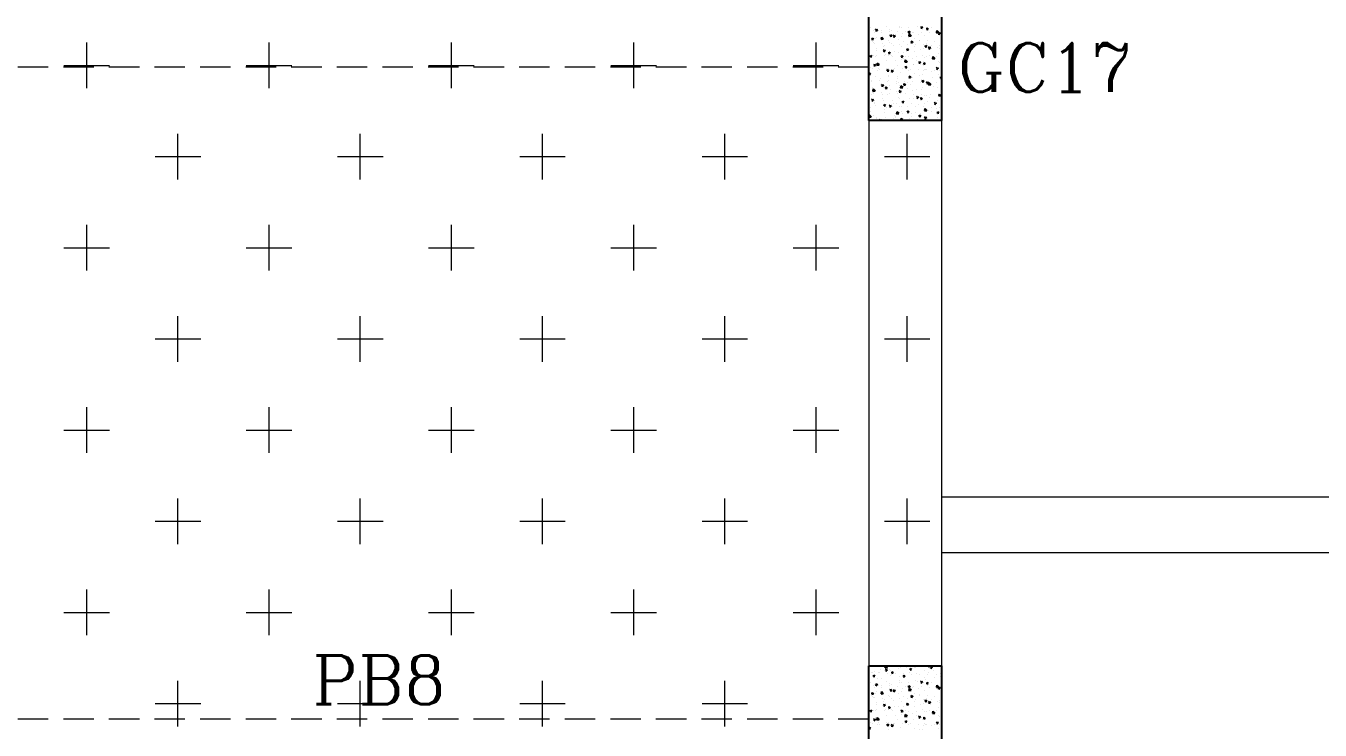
# Model space of a CAD drawing. Header units: millimetres. Extents: x 331487 to 517269, y 198509 to 399936.
# Drawn here: x 411128 to 416452, y 389109 to 392006 of the extents above; entities that cross this region are included whole.
import ezdxf

# ---------------------------------------------------------------- set-up
doc = ezdxf.new("R2010")
doc.units = ezdxf.units.MM
doc.header["$MEASUREMENT"] = 0
doc.linetypes.add('DASHED2', pattern=[0.375, 0.25, -0.125])
doc.layers.add('BEAM', color=1, linetype='Continuous', lineweight=5)
doc.layers.add('COLUMN', color=6, linetype='Continuous')
doc.styles.add('RC', font='romanc.shx', dxfattribs={"height": 200})

msp = doc.modelspace()

# ---------------------------------------------------------------- linework, layer by layer
at = {"layer": 'BEAM', "color": 253, "linetype": 'Continuous', "ltscale": 750}
for p, q in [((411378.6, 391836.5), (411378.6, 391937)), ((412128.6, 391836.5), (412128.6, 391937)), ((412878.6, 391836.5), (412878.6, 391937)), ((413628.6, 391836.5), (413628.6, 391937)), ((414378.6, 391836.5), (414378.6, 391937)), ((411284.8, 391843.2), (411472.3, 391843.2)), ((412034.8, 391843.2), (412222.3, 391843.2)), ((412784.8, 391843.2), (412972.3, 391843.2)), ((413534.8, 391843.2), (413722.3, 391843.2)), ((414284.8, 391843.2), (414472.3, 391843.2)), ((411378.6, 391749.5), (411378.6, 391836.5)), ((412128.6, 391749.5), (412128.6, 391836.5)), ((412878.6, 391749.5), (412878.6, 391836.5)), ((413628.6, 391749.5), (413628.6, 391836.5)), ((414378.6, 391749.5), (414378.6, 391836.5)), ((411753.6, 391374.5), (411753.6, 391562)), ((412503.6, 391374.5), (412503.6, 391562)), ((413253.6, 391374.5), (413253.6, 391562)), ((414003.6, 391374.5), (414003.6, 391562)), ((414753.6, 391374.5), (414753.6, 391562)), ((411659.8, 391468.2), (411847.3, 391468.2)), ((412409.8, 391468.2), (412597.3, 391468.2)), ((413159.8, 391468.2), (413347.3, 391468.2)), ((413909.8, 391468.2), (414097.3, 391468.2)), ((414659.8, 391468.2), (414847.3, 391468.2)), ((411378.6, 390999.5), (411378.6, 391187)), ((412128.6, 390999.5), (412128.6, 391187)), ((412878.6, 390999.5), (412878.6, 391187)), ((413628.6, 390999.5), (413628.6, 391187)), ((414378.6, 390999.5), (414378.6, 391187)), ((411284.8, 391093.2), (411472.3, 391093.2)), ((412034.8, 391093.2), (412222.3, 391093.2)), ((412784.8, 391093.2), (412972.3, 391093.2)), ((413534.8, 391093.2), (413722.3, 391093.2)), ((414284.8, 391093.2), (414472.3, 391093.2)), ((411753.6, 390624.5), (411753.6, 390812)), ((412503.6, 390624.5), (412503.6, 390812)), ((413253.6, 390624.5), (413253.6, 390812)), ((414003.6, 390624.5), (414003.6, 390812)), ((414753.6, 390624.5), (414753.6, 390812)), ((411659.8, 390718.2), (411847.3, 390718.2)), ((412409.8, 390718.2), (412597.3, 390718.2)), ((413159.8, 390718.2), (413347.3, 390718.2)), ((413909.8, 390718.2), (414097.3, 390718.2)), ((414659.8, 390718.2), (414847.3, 390718.2)), ((411378.6, 390249.5), (411378.6, 390437)), ((412128.6, 390249.5), (412128.6, 390437)), ((412878.6, 390249.5), (412878.6, 390437)), ((413628.6, 390249.5), (413628.6, 390437)), ((414378.6, 390249.5), (414378.6, 390437)), ((411284.8, 390343.2), (411472.3, 390343.2)), ((412034.8, 390343.2), (412222.3, 390343.2)), ((412784.8, 390343.2), (412972.3, 390343.2)), ((413534.8, 390343.2), (413722.3, 390343.2)), ((414284.8, 390343.2), (414472.3, 390343.2)), ((411753.6, 389874.5), (411753.6, 390062)), ((412503.6, 389874.5), (412503.6, 390062)), ((413253.6, 389874.5), (413253.6, 390062)), ((414003.6, 389874.5), (414003.6, 390062)), ((414753.6, 389874.5), (414753.6, 390062)), ((411659.8, 389968.2), (411847.3, 389968.2)), ((412409.8, 389968.2), (412597.3, 389968.2)), ((413159.8, 389968.2), (413347.3, 389968.2)), ((413909.8, 389968.2), (414097.3, 389968.2)), ((414659.8, 389968.2), (414847.3, 389968.2)), ((411378.6, 389499.5), (411378.6, 389687)), ((412128.6, 389499.5), (412128.6, 389687)), ((412878.6, 389499.5), (412878.6, 389687)), ((413628.6, 389499.5), (413628.6, 389687)), ((414378.6, 389499.5), (414378.6, 389687)), ((411284.8, 389593.2), (411472.3, 389593.2)), ((412034.8, 389593.2), (412222.3, 389593.2)), ((412784.8, 389593.2), (412972.3, 389593.2)), ((413534.8, 389593.2), (413722.3, 389593.2)), ((414284.8, 389593.2), (414472.3, 389593.2)), ((411753.6, 389154), (411753.6, 389312)), ((412503.6, 389154), (412503.6, 389312)), ((413253.6, 389154), (413253.6, 389312)), ((414003.6, 389154), (414003.6, 389312)), ((411659.8, 389218.2), (411847.3, 389218.2)), ((412409.8, 389218.2), (412597.3, 389218.2)), ((413159.8, 389218.2), (413347.3, 389218.2)), ((413909.8, 389218.2), (414097.3, 389218.2)), ((411753.6, 389124.5), (411753.6, 389154)), ((412503.6, 389124.5), (412503.6, 389154)), ((413253.6, 389124.5), (413253.6, 389154)), ((414003.6, 389124.5), (414003.6, 389154))]:
    msp.add_line(p, q, dxfattribs=at)
at = {"layer": 'BEAM', "linetype": 'DASHED2', "ltscale": 500}
for p, q in [((414595.1, 391836.5), (409754.4, 391836.5)), ((414595.1, 389154), (410400.1, 389154))]:
    msp.add_line(p, q, dxfattribs=at)
at = {"layer": 'BEAM', "ltscale": 750}
for p, q in [((414595.1, 391616.5), (414595.1, 389224)), ((414895.1, 391616.5), (414895.1, 389224)), ((414895.1, 390069), (419950.1, 390069)), ((414895.1, 389839), (419950.1, 389839))]:
    msp.add_line(p, q, dxfattribs=at)
at = {"layer": 'COLUMN'}
for p, q in [((414595.1, 391616.5), (414595.1, 392066.5)), ((414895.1, 392066.5), (414895.1, 391616.5)), ((414895.1, 391616.5), (414595.1, 391616.5)), ((414595.1, 388924), (414595.1, 389374)), ((414595.1, 389374), (414895.1, 389374)), ((414895.1, 389374), (414895.1, 388924))]:
    msp.add_line(p, q, dxfattribs=at)
at = {"layer": 'COLUMN', "color": 2, "linetype": 'Continuous'}
for p, q in [((414668.7, 392002.5), (414668.7, 392002.5)), ((414721.8, 392004.9), (414721.8, 392004.9)), ((414795.3, 392002.2), (414795.3, 392002.2)), ((414812.5, 392003.1), (414809.1, 391998.1)), ((414812.5, 392003.1), (414815.2, 391996.1)), ((414601.7, 391998.7), (414601.7, 391998.7)), ((414609.1, 391955.9), (414608.5, 391950)), ((414608.5, 391950), (414614.8, 391951.1)), ((414609.1, 391955.9), (414614.8, 391951.1)), ((414613.4, 391986.2), (414613.4, 391986.2)), ((414617.6, 391990.9), (414617.6, 391990.9)), ((414618.5, 391977), (414618.5, 391977)), ((414621.8, 391952), (414621.8, 391952)), ((414627.2, 391992.1), (414623.8, 391987.1)), ((414623.8, 391987.1), (414629.9, 391985.1)), ((414627.2, 391992.1), (414629.9, 391985.1)), ((414628.8, 391958.6), (414628.8, 391958.6)), ((414647.3, 391959.9), (414645.9, 391951)), ((414645.9, 391951), (414655.4, 391952.1)), ((414646.7, 391985), (414646.7, 391985)), ((414646.7, 391978.5), (414646.7, 391978.5)), ((414647.3, 391959.9), (414655.4, 391952.1)), ((414657.9, 391950.7), (414657.9, 391950.7)), ((414680, 391983.7), (414680, 391983.7)), ((414682.1, 391992.5), (414682.1, 391992.5)), ((414684.3, 391969.8), (414683.8, 391963.8)), ((414683.8, 391963.8), (414690, 391965)), ((414684.3, 391969.8), (414690, 391965)), ((414689, 391987.5), (414689, 391987.5)), ((414699.7, 391967.8), (414696.4, 391962.8)), ((414696.4, 391962.8), (414702.4, 391960.8)), ((414699.7, 391967.8), (414702.4, 391960.8)), ((414713.3, 391982.5), (414713.3, 391982.5)), ((414719.5, 391951.5), (414719.5, 391951.5)), ((414723.5, 391999.1), (414723.5, 391999.1)), ((414728.3, 391998.4), (414728.3, 391998.4)), ((414728.5, 391961.2), (414728.5, 391961.2)), ((414732.9, 391972.6), (414732.9, 391972.6)), ((414746.6, 391981.3), (414746.6, 391981.3)), ((414759.5, 391983.7), (414759, 391977.7)), ((414759, 391977.7), (414765.2, 391978.9)), ((414759.5, 391983.7), (414765.2, 391978.9)), ((414759.6, 391997.8), (414759.6, 391997.8)), ((414761.2, 391973.1), (414759.8, 391964.2)), ((414759.8, 391964.2), (414769.3, 391965.3)), ((414761.2, 391973.1), (414769.4, 391965.3)), ((414762.9, 391972.8), (414762.9, 391972.8)), ((414773.4, 391978.3), (414773.4, 391978.3)), ((414779.9, 391980.1), (414779.9, 391980.1)), ((414784, 391953.1), (414784, 391953.1)), ((414799.1, 391971.5), (414799.1, 391971.5)), ((414809.1, 391998.2), (414815.2, 391996.1)), ((414813.2, 391978.9), (414813.2, 391978.9)), ((414823.7, 391965.5), (414823.7, 391965.5)), ((414834.7, 391997.6), (414834.2, 391991.6)), ((414834.2, 391991.6), (414840.5, 391992.7)), ((414834.7, 391997.6), (414840.5, 391992.7)), ((414837.1, 391986.6), (414837.1, 391986.6)), ((414846.5, 391977.7), (414846.5, 391977.7)), ((414855, 391998.1), (414855, 391998.1)), ((414869.6, 391982.1), (414869.6, 391982.1)), ((414875.2, 391986.4), (414873.8, 391977.5)), ((414873.8, 391977.5), (414883.3, 391978.6)), ((414875.2, 391986.4), (414883.3, 391978.6)), ((414879.7, 391976.4), (414879.7, 391976.4)), ((414885, 391978.8), (414881.6, 391973.8)), ((414881.6, 391973.8), (414887.7, 391971.8)), ((414885, 391978.8), (414887.7, 391971.8)), ((414888.2, 391967.1), (414888.2, 391967.1)), ((414611.7, 391940.4), (414611.7, 391940.4)), ((414615.3, 391937.5), (414615.3, 391937.5)), ((414620.5, 391934.8), (414620.5, 391934.8)), ((414626.5, 391905.2), (414626.5, 391905.2)), ((414626.7, 391914.1), (414626.7, 391914.1)), ((414653.8, 391933.6), (414653.8, 391933.6)), ((414659.4, 391908.1), (414656.1, 391903.1)), ((414656.1, 391903.1), (414662.1, 391901.1)), ((414656.7, 391920.2), (414656.7, 391920.2)), ((414659.4, 391908.1), (414662.1, 391901.1)), ((414661.2, 391925.7), (414661.2, 391925.7)), ((414678, 391898.1), (414677.5, 391892.1)), ((414678, 391898.1), (414683.8, 391893.3)), ((414678.7, 391944.2), (414678.7, 391944.2)), ((414679.9, 391939.1), (414679.9, 391939.1)), ((414687, 391932.4), (414687, 391932.4)), ((414697.3, 391924.4), (414697.3, 391924.4)), ((414700.6, 391899.4), (414700.6, 391899.4)), ((414717.3, 391898.1), (414717.3, 391898.1)), ((414720.3, 391931.2), (414720.3, 391931.2)), ((414730.7, 391919.2), (414730.7, 391919.2)), ((414736.8, 391898.1), (414736.8, 391898.1)), ((414738.4, 391940.1), (414738.4, 391940.1)), ((414753.2, 391912), (414752.7, 391906)), ((414752.7, 391906), (414759, 391907.1)), ((414753.2, 391912), (414759, 391907.1)), ((414753.6, 391930), (414753.6, 391930)), ((414767.9, 391934.9), (414767.9, 391934.9)), ((414772.2, 391943.4), (414768.9, 391938.5)), ((414768.9, 391938.5), (414774.9, 391936.4)), ((414772.2, 391943.4), (414774.9, 391936.4)), ((414781.8, 391899.7), (414781.8, 391899.7)), ((414783.4, 391919.9), (414783.4, 391919.9)), ((414786.9, 391928.8), (414786.9, 391928.8)), ((414802.4, 391946.5), (414802.4, 391946.5)), ((414805.3, 391943.9), (414805.3, 391943.9)), ((414807.3, 391908.6), (414807.3, 391908.6)), ((414820.2, 391927.5), (414820.2, 391927.5)), ((414821.4, 391912.1), (414821.4, 391912.1)), ((414828.4, 391925.8), (414827.9, 391919.9)), ((414827.9, 391919.9), (414834.2, 391921)), ((414828.4, 391925.8), (414834.2, 391921)), ((414834.9, 391933.2), (414834.9, 391933.2)), ((414838.5, 391945.2), (414838.5, 391945.2)), ((414844.7, 391919.1), (414841.4, 391914.1)), ((414841.4, 391914.1), (414847.4, 391912.1)), ((414841.8, 391920.2), (414841.8, 391920.2)), ((414844.7, 391919.1), (414847.4, 391912.1)), ((414853.5, 391926.3), (414853.5, 391926.3)), ((414865, 391939.8), (414865, 391939.8)), ((414877.9, 391918.9), (414877.9, 391918.9)), ((414886, 391913.7), (414886, 391913.7)), ((414886.8, 391925.1), (414886.8, 391925.1)), ((414595.6, 391877.2), (414595.6, 391877.2)), ((414598.9, 391852.2), (414598.9, 391852.2)), ((414602.8, 391884.2), (414602.3, 391878.2)), ((414602.3, 391878.2), (414608.5, 391879.4)), ((414602.8, 391884.2), (414608.5, 391879.4)), ((414613.1, 391884.1), (414613.1, 391884.1)), ((414619.2, 391848.4), (414615.8, 391843.4)), ((414615.8, 391843.4), (414621.9, 391841.4)), ((414619.2, 391848.4), (414621.9, 391841.4)), ((414621.7, 391882), (414621.7, 391882)), ((414624.2, 391851.8), (414624.2, 391851.8)), ((414626.9, 391884.3), (414626.9, 391884.3)), ((414630.7, 391853.1), (414629.3, 391844.3)), ((414629.3, 391844.3), (414638.8, 391845.4)), ((414630.7, 391853.1), (414638.8, 391845.3)), ((414635.1, 391850.9), (414635.1, 391850.9)), ((414660.2, 391883.1), (414660.2, 391883.1)), ((414666.2, 391887.8), (414666.2, 391887.8)), ((414666.7, 391861.9), (414666.7, 391861.9)), ((414677.5, 391892.1), (414683.7, 391893.3)), ((414677.6, 391885.7), (414677.6, 391885.7)), ((414688.7, 391885.9), (414688.7, 391885.9)), ((414693.5, 391881.9), (414693.5, 391881.9)), ((414705.6, 391861.5), (414705.6, 391861.5)), ((414715, 391844.7), (414715, 391844.7)), ((414726.7, 391880.7), (414726.7, 391880.7)), ((414728.4, 391865.8), (414728.4, 391865.8)), ((414732, 391883.7), (414728.6, 391878.8)), ((414728.6, 391878.8), (414734.6, 391876.7)), ((414732, 391883.7), (414734.7, 391876.7)), ((414740.1, 391873), (414740.1, 391873)), ((414744.7, 391866.4), (414743.3, 391857.5)), ((414743.3, 391857.5), (414752.8, 391858.6)), ((414744.7, 391866.4), (414752.8, 391858.6)), ((414748.4, 391881.7), (414748.4, 391881.7)), ((414760, 391879.5), (414760, 391879.5)), ((414776.2, 391871.8), (414776.2, 391871.8)), ((414779.5, 391846.7), (414779.5, 391846.7)), ((414779.5, 391846.3), (414779.5, 391846.3)), ((414793.3, 391878.2), (414793.3, 391878.2)), ((414793.4, 391861.6), (414793.4, 391861.6)), ((414804.5, 391859.4), (414801.1, 391854.4)), ((414801.1, 391854.4), (414807.2, 391852.4)), ((414804.5, 391859.4), (414807.2, 391852.4)), ((414815.3, 391885.6), (414815.3, 391885.6)), ((414815.7, 391845.5), (414815.7, 391845.5)), ((414819.2, 391858.7), (414819.2, 391858.7)), ((414822.2, 391854.1), (414821.6, 391848.1)), ((414821.6, 391848.1), (414827.9, 391849.3)), ((414822.2, 391854.1), (414827.9, 391849.3)), ((414826.6, 391877), (414826.6, 391877)), ((414832.6, 391879.8), (414832.6, 391879.8)), ((414846.8, 391882.3), (414846.8, 391882.3)), ((414858.6, 391879.7), (414857.3, 391870.8)), ((414857.3, 391870.8), (414866.8, 391871.9)), ((414858.7, 391879.6), (414866.8, 391871.9)), ((414859.9, 391875.8), (414859.9, 391875.8)), ((414875, 391881.4), (414875, 391881.4)), ((414881.2, 391893.9), (414881.2, 391893.9)), ((414883.7, 391860.4), (414883.7, 391860.4)), ((414886.2, 391856), (414886.2, 391856)), ((414893.2, 391874.6), (414893.2, 391874.6)), ((414596.5, 391812.5), (414596, 391806.5)), ((414596, 391806.5), (414602.3, 391807.7)), ((414596.5, 391812.5), (414602.3, 391807.7)), ((414601.1, 391833.6), (414601.1, 391833.6)), ((414603.9, 391814.3), (414603.9, 391814.3)), ((414610.8, 391830.7), (414610.8, 391830.7)), ((414622, 391798.4), (414622, 391798.4)), ((414631.7, 391823.7), (414631.7, 391823.7)), ((414634.4, 391832.4), (414634.4, 391832.4)), ((414638.3, 391825.9), (414638.3, 391825.9)), ((414667.7, 391831.2), (414667.7, 391831.2)), ((414671.7, 391826.4), (414671.2, 391820.4)), ((414671.2, 391820.4), (414677.5, 391821.5)), ((414671.7, 391826.4), (414677.5, 391821.5)), ((414674.5, 391824.6), (414674.5, 391824.6)), ((414675.3, 391832.3), (414675.3, 391832.3)), ((414676.8, 391803.6), (414676.8, 391803.6)), ((414677.8, 391799.6), (414677.8, 391799.6)), ((414691.7, 391824), (414688.3, 391819.1)), ((414688.3, 391819.1), (414694.4, 391817.1)), ((414691.7, 391824), (414694.4, 391817)), ((414698.7, 391827.6), (414698.7, 391827.6)), ((414700.9, 391830), (414700.9, 391830)), ((414712.7, 391791.3), (414712.7, 391791.3)), ((414713.9, 391798.3), (414713.9, 391798.3)), ((414726.2, 391812.4), (414726.2, 391812.4)), ((414734.2, 391828.7), (414734.2, 391828.7)), ((414745.1, 391835.2), (414745.1, 391835.2)), ((414747, 391840.2), (414746.4, 391834.3)), ((414746.4, 391834.3), (414752.7, 391835.4)), ((414747, 391840.2), (414752.7, 391835.4)), ((414758.4, 391823.4), (414758.4, 391823.4)), ((414764.2, 391799.7), (414760.9, 391794.7)), ((414760.9, 391794.7), (414766.9, 391792.7)), ((414764.2, 391799.7), (414766.9, 391792.7)), ((414767.5, 391827.5), (414767.5, 391827.5)), ((414777.3, 391793), (414777.3, 391793)), ((414784.5, 391808.9), (414784.5, 391808.9)), ((414800.8, 391826.3), (414800.8, 391826.3)), ((414803.4, 391803.3), (414803.4, 391803.3)), ((414816.9, 391805.4), (414816.9, 391805.4)), ((414819, 391820.4), (414819, 391820.4)), ((414825.3, 391827.3), (414825.3, 391827.3)), ((414830.4, 391826.4), (414830.4, 391826.4)), ((414834.1, 391825.1), (414834.1, 391825.1)), ((414855.1, 391819.2), (414855.1, 391819.2)), ((414858.4, 391794.1), (414858.4, 391794.1)), ((414867.4, 391823.9), (414867.4, 391823.9)), ((414877, 391835.1), (414873.6, 391830.1)), ((414873.6, 391830.1), (414879.7, 391828.1)), ((414877, 391835.1), (414879.7, 391828.1)), ((414881.5, 391807), (414881.5, 391807)), ((414885, 391823.1), (414885, 391823.1)), ((414891.1, 391796.3), (414890.6, 391790.3)), ((414890.6, 391790.3), (414895.1, 391791.1)), ((414891.1, 391796.3), (414895.1, 391792.9)), ((414894.5, 391792.9), (414894.5, 391792.9)), ((414595.1, 391736.7), (414596, 391735.9)), ((414595.1, 391735.8), (414596, 391735.9)), ((414608.1, 391782.3), (414608.1, 391782.3)), ((414608.6, 391777.3), (414608.6, 391777.3)), ((414612.2, 391751.2), (414612.2, 391751.2)), ((414614.2, 391746.4), (414612.8, 391737.5)), ((414612.8, 391737.5), (414622.3, 391738.6)), ((414614.2, 391746.4), (414622.3, 391738.6)), ((414619.7, 391745), (414619.7, 391745)), ((414641.4, 391781), (414641.4, 391781)), ((414641.8, 391765.4), (414641.8, 391765.4)), ((414643.3, 391788), (414643.3, 391788)), ((414651.4, 391764.4), (414648.1, 391759.4)), ((414648.1, 391759.4), (414654.1, 391757.4)), ((414651.4, 391764.4), (414654.1, 391757.4)), ((414665.5, 391754.6), (414664.9, 391748.7)), ((414664.9, 391748.7), (414671.2, 391749.8)), ((414665.5, 391754.6), (414671.2, 391749.8)), ((414673.1, 391778.9), (414673.1, 391778.9)), ((414674.7, 391779.8), (414674.7, 391779.8)), ((414682.8, 391761.7), (414682.8, 391761.7)), ((414686.8, 391745.3), (414686.8, 391745.3)), ((414708, 391778.6), (414708, 391778.6)), ((414708.7, 391769.2), (414708.7, 391769.2)), ((414710.5, 391738), (414710.5, 391738)), ((414717.2, 391773.3), (414717.2, 391773.3)), ((414724, 391740), (414720.6, 391735.1)), ((414722.2, 391735.4), (414722.2, 391735.4)), ((414723.9, 391759), (414723.9, 391759)), ((414724, 391740), (414726.6, 391733)), ((414728.1, 391759.7), (414726.7, 391750.8)), ((414726.7, 391750.8), (414736.2, 391751.9)), ((414728.1, 391759.7), (414736.3, 391751.9)), ((414740.1, 391762.5), (414746.4, 391763.7)), ((414740.7, 391768.5), (414740.2, 391762.5)), ((414740.7, 391768.5), (414746.4, 391763.7)), ((414741.3, 391777.4), (414741.3, 391777.4)), ((414753.4, 391772), (414753.4, 391772)), ((414756.7, 391747), (414756.7, 391747)), ((414768.4, 391765.1), (414768.4, 391765.1)), ((414774.6, 391776.2), (414774.6, 391776.2)), ((414775, 391739.6), (414775, 391739.6)), ((414792.8, 391745.7), (414792.8, 391745.7)), ((414807.9, 391775), (414807.9, 391775)), ((414813.4, 391745), (414813.4, 391745)), ((414814.7, 391752), (414814.7, 391752)), ((414815.9, 391782.4), (414815.4, 391776.4)), ((414815.4, 391776.4), (414821.6, 391777.6)), ((414815.9, 391782.4), (414821.6, 391777.6)), ((414823.9, 391782.6), (414823.9, 391782.6)), ((414828.1, 391773.1), (414828.1, 391773.1)), ((414836.7, 391775.4), (414833.4, 391770.4)), ((414833.4, 391770.4), (414839.4, 391768.4)), ((414835.3, 391768.9), (414835.3, 391768.9)), ((414836.7, 391775.4), (414839.4, 391768.4)), ((414842.1, 391772.9), (414840.7, 391764)), ((414840.7, 391764), (414850.2, 391765.1)), ((414841.1, 391773.7), (414841.1, 391773.7)), ((414842.1, 391772.9), (414850.2, 391765.1)), ((414863.4, 391756.3), (414863.4, 391756.3)), ((414874.4, 391772.5), (414874.4, 391772.5)), ((414879.2, 391753.6), (414879.2, 391753.6)), ((414895, 391764.8), (414895, 391764.8)), ((414606.3, 391723.9), (414606.3, 391723.9)), ((414611.2, 391704.7), (414607.8, 391699.7)), ((414607.8, 391699.7), (414613.9, 391697.7)), ((414611.2, 391704.7), (414613.9, 391697.7)), ((414614.5, 391731.7), (414614.5, 391731.7)), ((414615.5, 391726.2), (414615.5, 391726.2)), ((414617.5, 391691.7), (414617.5, 391691.7)), ((414620.5, 391688.3), (414620.5, 391688.3)), ((414647.8, 391730.5), (414647.8, 391730.5)), ((414651.7, 391724.9), (414651.7, 391724.9)), ((414651.8, 391707.1), (414651.8, 391707.1)), ((414654.9, 391699.8), (414654.9, 391699.8)), ((414659.2, 391682.9), (414658.7, 391676.9)), ((414659.2, 391682.9), (414664.9, 391678.1)), ((414670.8, 391725.6), (414670.8, 391725.6)), ((414681.1, 391729.3), (414681.1, 391729.3)), ((414691.1, 391698.6), (414691.1, 391698.6)), ((414696.8, 391687), (414696.8, 391687)), ((414708.2, 391684.6), (414708.2, 391684.6)), ((414714.4, 391728.1), (414714.4, 391728.1)), ((414718.7, 391710.9), (414718.7, 391710.9)), ((414720.6, 391735.1), (414726.6, 391733)), ((414721.7, 391705.7), (414721.7, 391705.7)), ((414734.4, 391696.8), (414733.9, 391690.8)), ((414733.9, 391690.8), (414740.1, 391692)), ((414734.4, 391696.8), (414740.1, 391692)), ((414747.7, 391726.9), (414747.7, 391726.9)), ((414761.7, 391709.1), (414761.7, 391709.1)), ((414772.8, 391686.2), (414772.8, 391686.2)), ((414778.4, 391706.8), (414778.4, 391706.8)), ((414781, 391725.7), (414781, 391725.7)), ((414796.5, 391715.7), (414793.1, 391710.7)), ((414793.1, 391710.7), (414799.2, 391708.7)), ((414796.1, 391720.7), (414796.1, 391720.7)), ((414796.5, 391715.7), (414799.2, 391708.7)), ((414801.1, 391682.8), (414801.1, 391682.8)), ((414809.6, 391710.7), (414809.1, 391704.7)), ((414809.1, 391704.7), (414815.4, 391705.8)), ((414809.6, 391710.7), (414815.4, 391705.8)), ((414812.4, 391698.6), (414812.4, 391698.6)), ((414814.3, 391724.4), (414814.3, 391724.4)), ((414823.4, 391686.7), (414823.4, 391686.7)), ((414825.9, 391719.7), (414825.9, 391719.7)), ((414832.3, 391719.4), (414832.3, 391719.4)), ((414835.6, 391694.4), (414835.6, 391694.4)), ((414845.4, 391710.6), (414845.4, 391710.6)), ((414847.5, 391723.2), (414847.5, 391723.2)), ((414869, 391691.4), (414865.6, 391686.4)), ((414865.6, 391686.4), (414871.7, 391684.4)), ((414869, 391691.4), (414871.7, 391684.4)), ((414871.7, 391693.1), (414871.7, 391693.1)), ((414877, 391700.2), (414877, 391700.2)), ((414880.8, 391722), (414880.8, 391722)), ((414884.8, 391724.5), (414884.3, 391718.6)), ((414884.3, 391718.6), (414890.6, 391719.7)), ((414884.8, 391724.5), (414890.6, 391719.7)), ((414595.8, 391629.7), (414595.8, 391629.7)), ((414597.6, 391639.7), (414596.2, 391630.8)), ((414596.2, 391630.8), (414605.7, 391631.9)), ((414597.6, 391639.7), (414605.7, 391631.9)), ((414602.1, 391652.9), (414602.1, 391652.9)), ((414604, 391670.6), (414604, 391670.6)), ((414615.2, 391638.3), (414615.2, 391638.3)), ((414622, 391679.8), (414622, 391679.8)), ((414655.3, 391678.6), (414655.3, 391678.6)), ((414658.7, 391676.9), (414664.9, 391678.1)), ((414659.9, 391662), (414659.9, 391662)), ((414661.8, 391648.8), (414661.8, 391648.8)), ((414668.6, 391672.2), (414668.6, 391672.2)), ((414683.7, 391680.3), (414680.3, 391675.4)), ((414680.3, 391675.4), (414686.4, 391673.3)), ((414683.7, 391680.3), (414686.4, 391673.3)), ((414688.6, 391677.4), (414688.6, 391677.4)), ((414694.4, 391673.5), (414694.4, 391673.5)), ((414699.4, 391635.7), (414699.4, 391635.7)), ((414706, 391631.2), (414706, 391631.2)), ((414711.6, 391653), (414710.2, 391644.1)), ((414710.2, 391644.1), (414719.7, 391645.2)), ((414711.6, 391652.9), (414719.7, 391645.2)), ((414719.4, 391652.3), (414719.4, 391652.3)), ((414721.9, 391676.2), (414721.9, 391676.2)), ((414728.7, 391652.6), (414728.7, 391652.6)), ((414730.5, 391672.3), (414730.5, 391672.3)), ((414733.8, 391647.2), (414733.8, 391647.2)), ((414752.8, 391651), (414758.9, 391649)), ((414756.2, 391656), (414752.9, 391651)), ((414755.2, 391674.9), (414755.2, 391674.9)), ((414756.2, 391656), (414758.9, 391649)), ((414770, 391646), (414770, 391646)), ((414770.5, 391632.8), (414770.5, 391632.8)), ((414788.4, 391648.5), (414788.4, 391648.5)), ((414788.5, 391673.7), (414788.5, 391673.7)), ((414803.3, 391638.9), (414802.8, 391633)), ((414802.8, 391633), (414809.1, 391634.1)), ((414803.3, 391638.9), (414809.1, 391634.1)), ((414810.2, 391645.2), (414810.2, 391645.2)), ((414821.8, 391672.5), (414821.8, 391672.5)), ((414823.6, 391666.3), (414823.6, 391666.3)), ((414825.5, 391666.2), (414824.2, 391657.3)), ((414824.2, 391657.3), (414833.7, 391658.4)), ((414828.7, 391631.7), (414825.4, 391626.7)), ((414825.6, 391666.2), (414833.7, 391658.4)), ((414828.7, 391631.7), (414831.4, 391624.7)), ((414840.5, 391656.5), (414840.5, 391656.5)), ((414855, 391671.3), (414855, 391671.3)), ((414855.4, 391652.3), (414855.4, 391652.3)), ((414874.7, 391646.8), (414874.7, 391646.8)), ((414875, 391668.1), (414875, 391668.1)), ((414878.6, 391652.8), (414878, 391646.8)), ((414878, 391646.8), (414884.3, 391648)), ((414878.6, 391652.8), (414884.3, 391648)), ((414880, 391630.2), (414880, 391630.2)), ((414888.3, 391670.1), (414888.3, 391670.1)), ((414601.8, 391617.2), (414601.8, 391617.2)), ((414628.8, 391625.1), (414628.8, 391625.1)), ((414629.1, 391628.5), (414629.1, 391628.5)), ((414643.4, 391620.6), (414640.7, 391616.5)), ((414643.4, 391620.6), (414645, 391616.5)), ((414662.4, 391627.2), (414662.4, 391627.2)), ((414666.3, 391618.8), (414666.3, 391618.8)), ((414695.6, 391626), (414695.6, 391626)), ((414706.8, 391628.6), (414706.8, 391628.6)), ((414728.1, 391625.1), (414727.6, 391619.1)), ((414727.6, 391619.1), (414733.9, 391620.2)), ((414728.1, 391625.1), (414733.9, 391620.2)), ((414728.9, 391624.8), (414728.9, 391624.8)), ((414762.2, 391623.6), (414762.2, 391623.6)), ((414773.3, 391620.9), (414773.3, 391620.9)), ((414795.5, 391622.4), (414795.5, 391622.4)), ((414809.4, 391619.7), (414809.4, 391619.7)), ((414825.4, 391626.7), (414831.4, 391624.7)), ((414828.8, 391621.2), (414828.8, 391621.2)), ((414833.4, 391628.3), (414833.4, 391628.3)), ((414862.1, 391619.9), (414862.1, 391619.9)), ((414605.9, 389345.6), (414605.9, 389345.6)), ((414610.1, 389347.7), (414610.1, 389347.7)), ((414619.8, 389351.7), (414619.8, 389351.7)), ((414633.3, 389372.8), (414633.3, 389372.8)), ((414636.7, 389344.4), (414636.7, 389344.4)), ((414639.2, 389344.4), (414639.2, 389344.4)), ((414644.6, 389359.2), (414644.6, 389359.2)), ((414658.7, 389368.3), (414658.7, 389368.3)), ((414663.8, 389374), (414662.4, 389365.2)), ((414662.4, 389365.2), (414671.9, 389366.3)), ((414663.9, 389374), (414672, 389366.3)), ((414667.5, 389359.3), (414664.1, 389354.3)), ((414664.1, 389354.3), (414670.1, 389352.3)), ((414667.5, 389359.3), (414670.1, 389352.3)), ((414672.5, 389343.2), (414672.5, 389343.2)), ((414680.7, 389358), (414680.7, 389358)), ((414684.4, 389353.4), (414684.4, 389353.4)), ((414690.6, 389349), (414690, 389343.1)), ((414690, 389343.1), (414696.3, 389344.2)), ((414690.6, 389349), (414696.3, 389344.2)), ((414705.8, 389342), (414705.8, 389342)), ((414718.3, 389364.2), (414718.3, 389364.2)), ((414724, 389365.8), (414724, 389365.8)), ((414739.1, 389340.8), (414739.1, 389340.8)), ((414751.3, 389368.5), (414751.3, 389368.5)), ((414763.3, 389344.1), (414763.3, 389344.1)), ((414765.2, 389356.9), (414771.5, 389358.1)), ((414765.8, 389362.9), (414765.3, 389356.9)), ((414765.8, 389362.9), (414771.5, 389358.1)), ((414772.4, 389339.5), (414772.4, 389339.5)), ((414785.3, 389368), (414785.3, 389368)), ((414788.6, 389367.4), (414788.6, 389367.4)), ((414790.8, 389342.2), (414790.8, 389342.2)), ((414825.2, 389353.8), (414825.2, 389353.8)), ((414839.4, 389347.5), (414839.4, 389347.5)), ((414840.8, 389374), (414840.5, 389370.8)), ((414840.5, 389370.8), (414846.7, 389372)), ((414844.3, 389374), (414846.7, 389372)), ((414845, 389363.9), (414845, 389363.9)), ((414852.7, 389370.3), (414849.4, 389365.3)), ((414849.4, 389365.3), (414855.4, 389363.3)), ((414852.7, 389370.3), (414855.4, 389363.3)), ((414861.4, 389352.5), (414861.4, 389352.5)), ((414890, 389343.8), (414890, 389343.8)), ((414601.7, 389306.2), (414601.7, 389306.2)), ((414613.4, 389293.7), (414613.4, 389293.7)), ((414615.3, 389335.2), (414614.8, 389329.2)), ((414614.8, 389329.2), (414621.1, 389330.3)), ((414615.3, 389335.2), (414621.1, 389330.3)), ((414617.6, 389298.4), (414617.6, 389298.4)), ((414627.2, 389299.6), (414623.8, 389294.6)), ((414623.8, 389294.6), (414629.9, 389292.6)), ((414627.2, 389299.6), (414629.9, 389292.6)), ((414631, 389319.4), (414631, 389319.4)), ((414646.7, 389292.5), (414646.7, 389292.5)), ((414649.6, 389321.4), (414649.6, 389321.4)), ((414668.7, 389310), (414668.7, 389310)), ((414680, 389291.2), (414680, 389291.2)), ((414682.1, 389300), (414682.1, 389300)), ((414684, 389332.9), (414684, 389332.9)), ((414689, 389295), (414689, 389295)), ((414713.3, 389290), (414713.3, 389290)), ((414720.2, 389331.6), (414720.2, 389331.6)), ((414721.8, 389312.4), (414721.8, 389312.4)), ((414723.5, 389306.6), (414723.5, 389306.6)), ((414728.3, 389305.9), (414728.3, 389305.9)), ((414735.2, 389333.5), (414735.2, 389333.5)), ((414740, 389335), (414736.6, 389330)), ((414736.6, 389330), (414742.7, 389328)), ((414740, 389335), (414742.7, 389328)), ((414746.6, 389288.8), (414746.6, 389288.8)), ((414759.5, 389291.2), (414759, 389285.2)), ((414759, 389285.2), (414765.2, 389286.4)), ((414759.5, 389291.2), (414765.2, 389286.4)), ((414759.6, 389305.3), (414759.6, 389305.3)), ((414779.9, 389287.6), (414779.9, 389287.6)), ((414786.3, 389314), (414786.3, 389314)), ((414795.3, 389309.7), (414795.3, 389309.7)), ((414805.7, 389338.3), (414805.7, 389338.3)), ((414812.5, 389310.6), (414809.1, 389305.6)), ((414809.1, 389305.7), (414815.2, 389303.6)), ((414812.5, 389310.6), (414815.2, 389303.6)), ((414813.2, 389286.4), (414813.2, 389286.4)), ((414826, 389326.4), (414826, 389326.4)), ((414830.2, 389315.9), (414830.2, 389315.9)), ((414834.7, 389305.1), (414834.2, 389299.1)), ((414834.2, 389299.1), (414840.5, 389300.2)), ((414834.7, 389305.1), (414840.5, 389300.2)), ((414837.1, 389294.1), (414837.1, 389294.1)), ((414839, 389337.1), (414839, 389337.1)), ((414855, 389305.6), (414855, 389305.6)), ((414864.6, 389327.4), (414864.6, 389327.4)), ((414869.6, 389289.6), (414869.6, 389289.6)), ((414872.2, 389335.9), (414872.2, 389335.9)), ((414875.2, 389293.9), (414873.8, 389285)), ((414875.2, 389293.9), (414883.3, 389286.1)), ((414885, 389286.3), (414881.6, 389281.3)), ((414885, 389286.3), (414887.7, 389279.3)), ((414890.5, 389328), (414890.5, 389328)), ((414609.1, 389263.4), (414608.5, 389257.5)), ((414608.5, 389257.5), (414614.8, 389258.6)), ((414609.1, 389263.4), (414614.8, 389258.6)), ((414611.7, 389247.9), (414611.7, 389247.9)), ((414615.3, 389245), (414615.3, 389245)), ((414618.5, 389284.5), (414618.5, 389284.5)), ((414620.5, 389242.3), (414620.5, 389242.3)), ((414621.8, 389259.5), (414621.8, 389259.5)), ((414628.8, 389266.1), (414628.8, 389266.1)), ((414647.3, 389267.4), (414645.9, 389258.5)), ((414645.9, 389258.5), (414655.4, 389259.6)), ((414646.7, 389286), (414646.7, 389286)), ((414647.3, 389267.4), (414655.4, 389259.6)), ((414653.8, 389241.1), (414653.8, 389241.1)), ((414657.9, 389258.2), (414657.9, 389258.2)), ((414661.2, 389233.2), (414661.2, 389233.2)), ((414678.7, 389251.7), (414678.7, 389251.7)), ((414679.9, 389246.6), (414679.9, 389246.6)), ((414684.3, 389277.3), (414683.8, 389271.3)), ((414683.8, 389271.3), (414690, 389272.5)), ((414684.3, 389277.3), (414690, 389272.5)), ((414687, 389239.9), (414687, 389239.9)), ((414699.7, 389275.3), (414696.4, 389270.3)), ((414696.4, 389270.3), (414702.4, 389268.3)), ((414699.7, 389275.3), (414702.4, 389268.3)), ((414719.5, 389259), (414719.5, 389259)), ((414720.3, 389238.7), (414720.3, 389238.7)), ((414728.5, 389268.7), (414728.5, 389268.7)), ((414732.9, 389280.1), (414732.9, 389280.1)), ((414738.4, 389247.6), (414738.4, 389247.6)), ((414753.6, 389237.5), (414753.6, 389237.5)), ((414761.2, 389280.6), (414759.8, 389271.7)), ((414759.8, 389271.7), (414769.3, 389272.8)), ((414761.2, 389280.6), (414769.4, 389272.8)), ((414762.9, 389280.3), (414762.9, 389280.3)), ((414767.9, 389242.4), (414767.9, 389242.4)), ((414772.2, 389250.9), (414768.9, 389246)), ((414768.9, 389246), (414774.9, 389243.9)), ((414772.2, 389250.9), (414774.9, 389243.9)), ((414773.4, 389285.8), (414773.4, 389285.8)), ((414784, 389260.6), (414784, 389260.6)), ((414786.9, 389236.3), (414786.9, 389236.3)), ((414799.1, 389279), (414799.1, 389279)), ((414802.4, 389254), (414802.4, 389254)), ((414805.3, 389251.4), (414805.3, 389251.4)), ((414820.2, 389235), (414820.2, 389235)), ((414823.7, 389273), (414823.7, 389273)), ((414828.4, 389233.3), (414827.9, 389227.4)), ((414828.4, 389233.3), (414834.2, 389228.5)), ((414834.9, 389240.7), (414834.9, 389240.7)), ((414838.5, 389252.7), (414838.5, 389252.7)), ((414846.5, 389285.2), (414846.5, 389285.2)), ((414853.5, 389233.8), (414853.5, 389233.8)), ((414865, 389247.3), (414865, 389247.3)), ((414873.8, 389285), (414883.3, 389286.1)), ((414879.7, 389283.9), (414879.7, 389283.9)), ((414881.6, 389281.3), (414887.7, 389279.3)), ((414888.2, 389274.6), (414888.2, 389274.6)), ((414595.6, 389184.7), (414595.6, 389184.7)), ((414602.8, 389191.7), (414602.3, 389185.7)), ((414602.3, 389185.7), (414608.5, 389186.9)), ((414602.8, 389191.7), (414608.5, 389186.9)), ((414613.1, 389191.6), (414613.1, 389191.6)), ((414621.7, 389189.5), (414621.7, 389189.5)), ((414626.5, 389212.7), (414626.5, 389212.7)), ((414626.7, 389221.6), (414626.7, 389221.6)), ((414626.9, 389191.8), (414626.9, 389191.8)), ((414659.4, 389215.6), (414656.1, 389210.6)), ((414656.1, 389210.6), (414662.1, 389208.6)), ((414656.7, 389227.7), (414656.7, 389227.7)), ((414659.4, 389215.6), (414662.1, 389208.6)), ((414660.2, 389190.6), (414660.2, 389190.6)), ((414666.2, 389195.3), (414666.2, 389195.3)), ((414678, 389205.6), (414677.5, 389199.6)), ((414677.5, 389199.6), (414683.7, 389200.8)), ((414677.6, 389193.2), (414677.6, 389193.2)), ((414678, 389205.6), (414683.8, 389200.8)), ((414688.7, 389193.4), (414688.7, 389193.4)), ((414693.5, 389189.4), (414693.5, 389189.4)), ((414697.3, 389231.9), (414697.3, 389231.9)), ((414700.6, 389206.9), (414700.6, 389206.9)), ((414717.3, 389205.6), (414717.3, 389205.6)), ((414726.7, 389188.2), (414726.7, 389188.2)), ((414732, 389191.2), (414728.6, 389186.3)), ((414728.6, 389186.3), (414734.6, 389184.2)), ((414730.7, 389226.7), (414730.7, 389226.7)), ((414732, 389191.2), (414734.7, 389184.2)), ((414736.8, 389205.6), (414736.8, 389205.6)), ((414740.1, 389180.5), (414740.1, 389180.5)), ((414748.4, 389189.2), (414748.4, 389189.2)), ((414753.2, 389219.5), (414752.7, 389213.5)), ((414752.7, 389213.5), (414759, 389214.6)), ((414753.2, 389219.5), (414759, 389214.6)), ((414760, 389187), (414760, 389187)), ((414781.8, 389207.2), (414781.8, 389207.2)), ((414783.4, 389227.4), (414783.4, 389227.4)), ((414793.3, 389185.7), (414793.3, 389185.7)), ((414807.3, 389216.1), (414807.3, 389216.1)), ((414815.3, 389193.1), (414815.3, 389193.1)), ((414821.4, 389219.6), (414821.4, 389219.6)), ((414826.6, 389184.5), (414826.6, 389184.5)), ((414827.9, 389227.4), (414834.2, 389228.5)), ((414832.6, 389187.3), (414832.6, 389187.3)), ((414844.7, 389226.6), (414841.4, 389221.6)), ((414841.4, 389221.6), (414847.4, 389219.6)), ((414841.8, 389227.7), (414841.8, 389227.7)), ((414844.7, 389226.6), (414847.4, 389219.6)), ((414846.8, 389189.8), (414846.8, 389189.8)), ((414858.6, 389187.2), (414857.3, 389178.3)), ((414858.7, 389187.1), (414866.8, 389179.4)), ((414859.9, 389183.3), (414859.9, 389183.3)), ((414875, 389188.9), (414875, 389188.9)), ((414877.9, 389226.4), (414877.9, 389226.4)), ((414881.2, 389201.4), (414881.2, 389201.4)), ((414886, 389221.2), (414886, 389221.2)), ((414886.8, 389232.6), (414886.8, 389232.6)), ((414893.2, 389182.1), (414893.2, 389182.1)), ((414598.9, 389159.7), (414598.9, 389159.7)), ((414601.1, 389141.1), (414601.1, 389141.1)), ((414610.8, 389138.2), (414610.8, 389138.2)), ((414619.2, 389155.9), (414615.8, 389150.9)), ((414615.8, 389150.9), (414621.9, 389148.9)), ((414619.2, 389155.9), (414621.9, 389148.9)), ((414624.2, 389159.3), (414624.2, 389159.3)), ((414630.7, 389160.6), (414629.3, 389151.8)), ((414629.3, 389151.8), (414638.8, 389152.9)), ((414630.7, 389160.6), (414638.8, 389152.8)), ((414631.7, 389131.2), (414631.7, 389131.2)), ((414634.4, 389139.9), (414634.4, 389139.9)), ((414635.1, 389158.4), (414635.1, 389158.4)), ((414638.3, 389133.4), (414638.3, 389133.4)), ((414666.7, 389169.4), (414666.7, 389169.4)), ((414667.7, 389138.7), (414667.7, 389138.7)), ((414671.7, 389133.9), (414671.2, 389127.9)), ((414671.2, 389127.9), (414677.5, 389129)), ((414671.7, 389133.9), (414677.5, 389129)), ((414674.5, 389132.1), (414674.5, 389132.1)), ((414675.3, 389139.8), (414675.3, 389139.8)), ((414691.7, 389131.5), (414688.3, 389126.6)), ((414688.3, 389126.6), (414694.4, 389124.6)), ((414691.7, 389131.5), (414694.4, 389124.5)), ((414698.7, 389135.1), (414698.7, 389135.1)), ((414700.9, 389137.5), (414700.9, 389137.5)), ((414705.6, 389169), (414705.6, 389169)), ((414715, 389152.2), (414715, 389152.2)), ((414728.4, 389173.3), (414728.4, 389173.3)), ((414734.2, 389136.2), (414734.2, 389136.2)), ((414744.7, 389173.9), (414743.3, 389165)), ((414743.3, 389165), (414752.8, 389166.1)), ((414744.7, 389173.9), (414752.8, 389166.1)), ((414745.1, 389142.7), (414745.1, 389142.7)), ((414747, 389147.7), (414746.4, 389141.8)), ((414746.4, 389141.8), (414752.7, 389142.9)), ((414747, 389147.7), (414752.7, 389142.9)), ((414758.4, 389130.9), (414758.4, 389130.9)), ((414767.5, 389135), (414767.5, 389135)), ((414776.2, 389179.3), (414776.2, 389179.3)), ((414779.5, 389154.2), (414779.5, 389154.2)), ((414779.5, 389153.8), (414779.5, 389153.8)), ((414793.4, 389169.1), (414793.4, 389169.1)), ((414800.8, 389133.8), (414800.8, 389133.8)), ((414804.5, 389166.9), (414801.1, 389161.9)), ((414801.1, 389161.9), (414807.2, 389159.9)), ((414804.5, 389166.9), (414807.2, 389159.9)), ((414815.7, 389153), (414815.7, 389153)), ((414819, 389127.9), (414819, 389127.9)), ((414819.2, 389166.2), (414819.2, 389166.2)), ((414822.2, 389161.6), (414821.6, 389155.6)), ((414821.6, 389155.6), (414827.9, 389156.8)), ((414822.2, 389161.6), (414827.9, 389156.8)), ((414825.3, 389134.8), (414825.3, 389134.8)), ((414830.4, 389133.9), (414830.4, 389133.9)), ((414834.1, 389132.6), (414834.1, 389132.6)), ((414855.1, 389126.7), (414855.1, 389126.7)), ((414857.3, 389178.3), (414866.8, 389179.4)), ((414867.4, 389131.4), (414867.4, 389131.4)), ((414877, 389142.6), (414873.6, 389137.6)), ((414873.6, 389137.6), (414879.7, 389135.6)), ((414877, 389142.6), (414879.7, 389135.6)), ((414883.7, 389167.9), (414883.7, 389167.9)), ((414885, 389130.6), (414885, 389130.6)), ((414886.2, 389163.5), (414886.2, 389163.5)), ((414596.5, 389120), (414596, 389114)), ((414596, 389114), (414602.3, 389115.2)), ((414596.5, 389120), (414602.3, 389115.2)), ((414603.9, 389121.8), (414603.9, 389121.8)), ((414676.8, 389111.1), (414676.8, 389111.1)), ((414726.2, 389119.9), (414726.2, 389119.9)), ((414784.5, 389116.4), (414784.5, 389116.4)), ((414803.4, 389110.8), (414803.4, 389110.8)), ((414816.9, 389112.9), (414816.9, 389112.9)), ((414881.5, 389114.5), (414881.5, 389114.5))]:
    msp.add_line(p, q, dxfattribs=at)

# ---------------------------------------------------------------- texts
at = {"color": 3, "linetype": 'Continuous', "style": 'RC'}
msp.add_attdef('PB8', (412307.2, 389216.2), '', height=200, dxfattribs=at)
at = {"layer": 'COLUMN', "style": 'RC'}
msp.add_text('GC17', height=200, dxfattribs=at).set_placement((414960.1, 391735.1))

doc.saveas('drawing.dxf')
